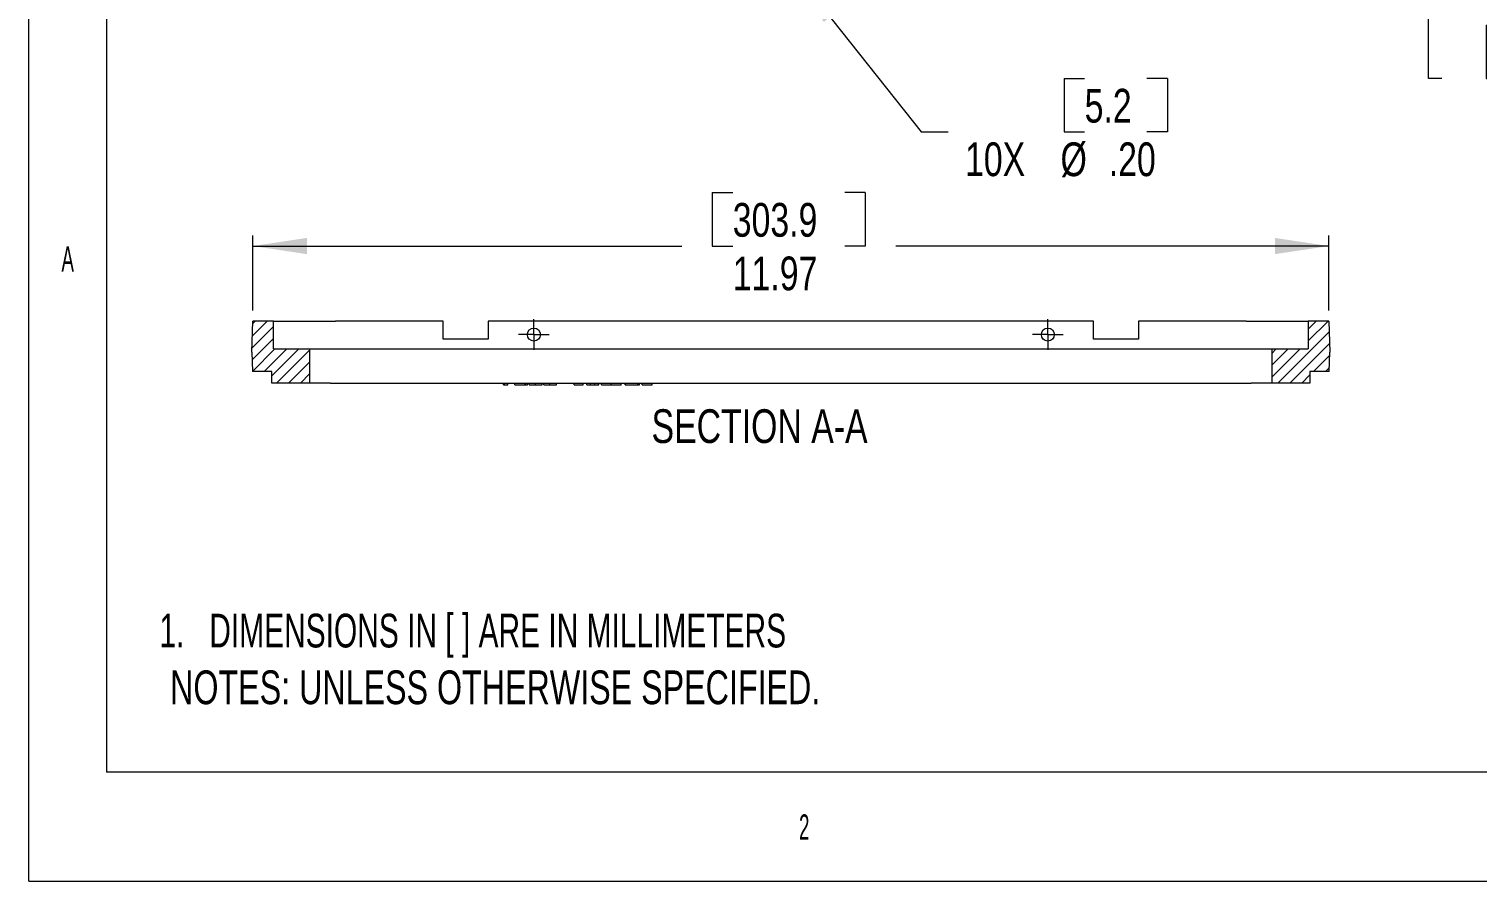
# Model space of a CAD drawing. Header units: inches. Extents: x 0 to 11, y 0 to 8.5.
# Drawn here: x 0 to 5.37, y 0 to 3.16 of the extents above; entities that cross this region are included whole.
import ezdxf

# ---------------------------------------------------------------- set-up
doc = ezdxf.new("R2010")
doc.units = ezdxf.units.IN
doc.header["$MEASUREMENT"] = 0
doc.layers.add('SLD-0', color=7, linetype='Continuous', lineweight=0)
doc.styles.add('SLDTEXTSTYLE0', font='TXT', dxfattribs={"width": 0.714844})
doc.styles.add('SLDTEXTSTYLE1', font='TXT', dxfattribs={"width": 0.663462})
doc.styles.add('SLDTEXTSTYLE2', font='TXT', dxfattribs={"width": 0.75})
doc.styles.add('SLDTEXTSTYLE6', font='TXT', dxfattribs={"width": 0.552632})
doc.dimstyles.new('SLDDIMSTYLE0', dxfattribs={"dimtxt": 0.166667, "dimasz": 0.2, "dimexe": 0, "dimexo": 0.0625, "dimgap": 0.041667, "dimtad": 0, "dimtih": 1, "dimtoh": 1, "dimlfac": 3, "dimzin": 12, "dimdsep": 46, "dimtxsty": 'SLDTEXTSTYLE2', "dimsah": 1, "dimcen": 0.09, "dimadec": 0, "dimazin": 0, "dimtfac": 1, "dimtofl": 0, "dimtmove": 0, "dimatfit": 3, "dimfxl": 1, "dimtolj": 1, "dimtzin": 12, "dimarcsym": 0})
doc.dimstyles.new('SLDDIMSTYLE2', dxfattribs={"dimtxt": 0.166667, "dimasz": 0.2, "dimexe": 0, "dimexo": 0.0625, "dimgap": 0.041667, "dimtad": 0, "dimtih": 1, "dimtoh": 1, "dimlfac": 3, "dimzin": 4, "dimdsep": 46, "dimtxsty": 'SLDTEXTSTYLE2', "dimsah": 1, "dimcen": 0.09, "dimadec": 0, "dimazin": 0, "dimtfac": 1, "dimtmove": 0, "dimatfit": 3, "dimfxl": 1, "dimtolj": 1, "dimtzin": 12, "dimarcsym": 0})

# ---------------------------------------------------------------- blocks, each defined once
blk = doc.blocks.new('*D7')
at = {"layer": 'SLD-0'}
for p, q in [((4.7138, 3.9268), (5.2275, 3.9268)), ((5.1881, 3.3868), (5.1881, 3.9268)), ((4.1904, 3.3868), (5.2275, 3.3868)), ((5.1881, 2.9743), (5.1881, 3.3868)), ((5.402, 3.1728), (5.402, 2.9743)), ((5.402, 3.1728), (5.4779, 3.1728)), ((5.8769, 3.1728), (5.801, 3.1728)), ((5.8769, 3.1728), (5.8769, 2.9743)), ((5.2381, 2.9743), (5.1881, 2.9743)), ((5.402, 2.9743), (5.4779, 2.9743)), ((5.8769, 2.9743), (5.801, 2.9743))]:
    blk.add_line(p, q, dxfattribs=at)
for points in [[(5.1881, 3.9268), (5.1581, 3.7268), (5.2181, 3.7268)], [(5.1881, 3.3868), (5.2181, 3.5868), (5.1581, 3.5868)]]:
    blk.add_solid(points, dxfattribs=at)
at = {"layer": 'SLD-0', "char_height": 0.125, "attachment_point": 1, "style": 'SLDTEXTSTYLE2'}
for s, insert in [('41.1', (5.4779, 3.1339)), ('1.62', (5.4779, 2.9354))]:
    blk.add_mtext(s, dxfattribs=dict(at, insert=insert))
blk = doc.blocks.new('*D11')
at = {"layer": 'SLD-0'}
for p, q in [((2.8455, 3.3601), (3.3076, 2.7768)), ((3.8376, 2.9753), (3.8376, 2.7768)), ((3.8376, 2.9753), (3.9135, 2.9753)), ((4.2202, 2.9753), (4.1442, 2.9753)), ((4.2202, 2.9753), (4.2202, 2.7768)), ((3.3076, 2.7768), (3.4076, 2.7768)), ((3.8376, 2.7768), (3.9135, 2.7768)), ((4.2202, 2.7768), (4.1442, 2.7768))]:
    blk.add_line(p, q, dxfattribs=at)
blk.add_solid([(2.8455, 3.3601), (2.9462, 3.1847), (2.9932, 3.222)], dxfattribs=at)
at = {"layer": 'SLD-0', "char_height": 0.125, "attachment_point": 1, "style": 'SLDTEXTSTYLE2'}
for s, insert in [('5.2', (3.9135, 2.9365)), ('10X ', (3.4701, 2.7379)), ('%%c', (3.8242, 2.7379)), ('.20', (4.0029, 2.7379))]:
    blk.add_mtext(s, dxfattribs=dict(at, insert=insert))
blk = doc.blocks.new('*D16')
at = {"layer": 'SLD-0'}
for p, q in [((2.533, 2.5523), (2.533, 2.3538)), ((2.533, 2.5523), (2.609, 2.5523)), ((3.1003, 2.5523), (3.0244, 2.5523)), ((3.1003, 2.5523), (3.1003, 2.3538)), ((0.8301, 2.115), (0.8301, 2.3931)), ((4.8187, 2.115), (4.8187, 2.3931)), ((0.8301, 2.3538), (2.4198, 2.3538)), ((2.533, 2.3538), (2.609, 2.3538)), ((3.1003, 2.3538), (3.0244, 2.3538)), ((4.8187, 2.3538), (3.2135, 2.3538))]:
    blk.add_line(p, q, dxfattribs=at)
for points in [[(0.8301, 2.3538), (1.0301, 2.3238), (1.0301, 2.3838)], [(4.8187, 2.3538), (4.6187, 2.3838), (4.6187, 2.3238)]]:
    blk.add_solid(points, dxfattribs=at)
at = {"layer": 'SLD-0', "char_height": 0.125, "attachment_point": 1, "style": 'SLDTEXTSTYLE2'}
for s, insert in [('303.9', (2.609, 2.5134)), ('11.97', (2.609, 2.3149))]:
    blk.add_mtext(s, dxfattribs=dict(at, insert=insert))
blk = doc.blocks.new('SW_CENTERMARKSYMBOL_1')
at = {"color": 7, "linetype": 'Continuous', "lineweight": 0}
for p, q in [((0, 0.0328), (0, 0.0568)), ((-0.0328, 0), (-0.0568, 0)), ((0, 0), (-0.0328, 0)), ((0, 0), (0, 0.0328)), ((0, 0), (0, -0.0328)), ((0, 0), (0.0328, 0)), ((0.0328, 0), (0.0568, 0)), ((0, -0.0328), (0, -0.0568))]:
    blk.add_line(p, q, dxfattribs=at)
blk = doc.blocks.new('SW_CENTERMARKSYMBOL_2')
at = {"color": 7, "linetype": 'Continuous', "lineweight": 0}
for p, q in [((0, 0.0328), (0, 0.0568)), ((-0.0328, 0), (-0.0568, 0)), ((0, 0), (-0.0328, 0)), ((0, 0), (0, 0.0328)), ((0, 0), (0, -0.0328)), ((0, 0), (0.0328, 0)), ((0.0328, 0), (0.0568, 0)), ((0, -0.0328), (0, -0.0568))]:
    blk.add_line(p, q, dxfattribs=at)

msp = doc.modelspace()

# ---------------------------------------------------------------- hatches: boundary and pattern name
at = {"linetype": 'Continuous', "lineweight": 0}
h = msp.add_hatch(dxfattribs=at)
h.set_pattern_fill('ANSI31', scale=0.25, style=0)
h.paths.add_polyline_path([(0.8286, 1.889), (0.9001, 1.889), (0.9001, 1.8457), (1.0411, 1.8457), (1.0411, 1.9723), (0.9068, 1.9723), (0.9068, 2.0757), (0.8301, 2.0757), (0.8261, 1.9607)], flags=0)
h = msp.add_hatch(dxfattribs=at)
h.set_pattern_fill('ANSI31', scale=0.25, style=0)
h.paths.add_polyline_path([(4.7487, 1.889), (4.8202, 1.889), (4.8227, 1.9607), (4.8187, 2.0757), (4.7421, 2.0757), (4.7421, 1.9723), (4.6077, 1.9723), (4.6077, 1.8457), (4.7487, 1.8457)], flags=0)

# ---------------------------------------------------------------- linework, layer by layer
at = {"color": 7, "linetype": 'Continuous', "lineweight": 15}
for p, q in [((0.8261, 1.9607), (0.8301, 2.0757)), ((0.9068, 2.0757), (0.8301, 2.0757)), ((0.9068, 1.9723), (0.9068, 2.0757)), ((0.9068, 2.0757), (1.1368, 2.0757)), ((1.5361, 2.0757), (1.1368, 2.0757)), ((1.5361, 2.009), (1.5361, 2.0757)), ((1.7027, 2.0757), (1.7027, 2.009)), ((3.9461, 2.0757), (1.7027, 2.0757)), ((3.9461, 2.009), (3.9461, 2.0757)), ((4.1127, 2.0757), (4.1127, 2.009)), ((4.5121, 2.0757), (4.1127, 2.0757)), ((4.5121, 2.0757), (4.7421, 2.0757)), ((4.7421, 2.0757), (4.7421, 1.9723)), ((4.8187, 2.0757), (4.7421, 2.0757)), ((4.8187, 2.0757), (4.8227, 1.9607)), ((1.7027, 2.009), (1.5361, 2.009)), ((4.1127, 2.009), (3.9461, 2.009)), ((0.8261, 1.9607), (0.8286, 1.889)), ((0.9068, 1.9723), (1.0411, 1.9723)), ((1.0411, 1.8457), (1.0411, 1.9723)), ((1.0411, 1.9723), (1.1177, 1.9723)), ((1.1177, 1.9723), (4.5311, 1.9723)), ((4.5311, 1.9723), (4.6077, 1.9723)), ((4.6077, 1.9723), (4.6077, 1.8457)), ((4.6077, 1.9723), (4.7421, 1.9723)), ((4.8202, 1.889), (4.8227, 1.9607)), ((0.9001, 1.889), (0.8286, 1.889)), ((0.9001, 1.8457), (0.9001, 1.889)), ((4.7487, 1.889), (4.7487, 1.8457)), ((4.8202, 1.889), (4.7487, 1.889)), ((1.0411, 1.8457), (0.9001, 1.8457)), ((1.1177, 1.8457), (1.0411, 1.8457)), ((1.1177, 1.8457), (4.5311, 1.8457)), ((1.7586, 1.839), (1.7586, 1.8457)), ((1.7586, 1.839), (1.7627, 1.839)), ((1.7627, 1.839), (1.7627, 1.8457)), ((1.7627, 1.839), (1.7755, 1.839)), ((1.7755, 1.839), (1.7755, 1.8457)), ((1.8013, 1.839), (1.8013, 1.8457)), ((1.8013, 1.839), (1.8392, 1.839)), ((1.8392, 1.839), (1.8392, 1.8457)), ((1.8392, 1.839), (1.8405, 1.839)), ((1.8405, 1.839), (1.8405, 1.8457)), ((1.8405, 1.839), (1.8485, 1.839)), ((1.8485, 1.839), (1.8485, 1.8457)), ((1.8547, 1.839), (1.8547, 1.8457)), ((1.878, 1.839), (1.878, 1.8457)), ((1.9019, 1.839), (1.9019, 1.8457)), ((1.9082, 1.839), (1.9082, 1.8457)), ((1.9314, 1.839), (1.9314, 1.8457)), ((1.9554, 1.839), (1.9554, 1.8457)), ((2.0212, 1.839), (2.0212, 1.8457)), ((2.0212, 1.839), (2.0551, 1.839)), ((2.0551, 1.839), (2.0551, 1.8457)), ((2.0675, 1.839), (2.0675, 1.8457)), ((2.0675, 1.839), (2.0814, 1.839)), ((2.0814, 1.839), (2.0814, 1.8457)), ((2.0972, 1.839), (2.0972, 1.8457)), ((2.1112, 1.839), (2.1112, 1.8457)), ((2.1112, 1.839), (2.112, 1.839)), ((2.112, 1.839), (2.112, 1.8457)), ((2.1227, 1.839), (2.1227, 1.8457)), ((2.1588, 1.839), (2.1588, 1.8457)), ((2.1957, 1.839), (2.1957, 1.8457)), ((2.21, 1.839), (2.21, 1.8457)), ((2.21, 1.839), (2.2113, 1.839)), ((2.2113, 1.839), (2.2113, 1.8457)), ((2.2113, 1.839), (2.2572, 1.839)), ((2.2572, 1.839), (2.2572, 1.8457)), ((2.2572, 1.839), (2.2634, 1.839)), ((2.2634, 1.839), (2.2634, 1.8457)), ((2.2732, 1.839), (2.2732, 1.8457)), ((2.2732, 1.839), (2.3097, 1.839)), ((2.3097, 1.839), (2.3097, 1.8457)), ((4.6077, 1.8457), (4.5311, 1.8457)), ((4.7487, 1.8457), (4.6077, 1.8457))]:
    msp.add_line(p, q, dxfattribs=at)
for centre in [(1.8718, 2.0257), (3.7771, 2.0257)]:
    msp.add_circle(centre, 0.024, dxfattribs=at)
for points, knots in [([(1.8547, 1.839), (1.8548, 1.839), (1.8548, 1.839), (1.8549, 1.839), (1.8551, 1.839), (1.8555, 1.839), (1.8559, 1.839), (1.8564, 1.839), (1.857, 1.839), (1.8576, 1.839), (1.8584, 1.839), (1.8593, 1.839), (1.8602, 1.839), (1.8612, 1.839), (1.8623, 1.839), (1.8634, 1.839), (1.8647, 1.839), (1.866, 1.839), (1.8673, 1.839), (1.8687, 1.839), (1.8702, 1.839), (1.8717, 1.839), (1.8732, 1.839), (1.8747, 1.839), (1.8763, 1.839), (1.8774, 1.839), (1.878, 1.839)], [0, 0, 0, 0, 0.068595, 0.133246, 0.194313, 0.251279, 0.304513, 0.354235, 0.400481, 0.443411, 0.484015, 0.523252, 0.561042, 0.5979, 0.633518, 0.668314, 0.702496, 0.736685, 0.770293, 0.803437, 0.835913, 0.86846, 0.900847, 0.933467, 0.966258, 1, 1, 1, 1]), ([(1.878, 1.839), (1.8785, 1.839), (1.8796, 1.839), (1.8812, 1.839), (1.8828, 1.839), (1.8844, 1.839), (1.8859, 1.839), (1.8873, 1.839), (1.8888, 1.839), (1.8902, 1.839), (1.8915, 1.839), (1.8927, 1.839), (1.8939, 1.839), (1.8951, 1.839), (1.8961, 1.839), (1.8971, 1.839), (1.898, 1.839), (1.8988, 1.839), (1.8995, 1.839), (1.9002, 1.839), (1.9007, 1.839), (1.9012, 1.839), (1.9015, 1.839), (1.9018, 1.839), (1.9019, 1.839), (1.9019, 1.839), (1.9019, 1.839)], [0, 0, 0, 0, 0.0337881, 0.0671939, 0.0998624, 0.1325666, 0.1651512, 0.1979132, 0.231319, 0.2650833, 0.2992553, 0.3343986, 0.3699428, 0.4062836, 0.4440638, 0.4829977, 0.5233544, 0.5655366, 0.6096129, 0.6563908, 0.7058855, 0.7583245, 0.8138318, 0.8727946, 0.9347222, 1, 1, 1, 1]), ([(1.9082, 1.839), (1.9082, 1.839), (1.9082, 1.839), (1.9083, 1.839), (1.9086, 1.839), (1.9089, 1.839), (1.9093, 1.839), (1.9098, 1.839), (1.9104, 1.839), (1.9111, 1.839), (1.9118, 1.839), (1.9127, 1.839), (1.9136, 1.839), (1.9146, 1.839), (1.9157, 1.839), (1.9168, 1.839), (1.9181, 1.839), (1.9194, 1.839), (1.9207, 1.839), (1.9221, 1.839), (1.9236, 1.839), (1.9251, 1.839), (1.9266, 1.839), (1.9282, 1.839), (1.9298, 1.839), (1.9308, 1.839), (1.9314, 1.839)], [0, 0, 0, 0, 0.068595, 0.133246, 0.194313, 0.251279, 0.304513, 0.354235, 0.400481, 0.443411, 0.484015, 0.523252, 0.561042, 0.5979, 0.633518, 0.668314, 0.702496, 0.736685, 0.770293, 0.803437, 0.835913, 0.86846, 0.900847, 0.933467, 0.966258, 1, 1, 1, 1]), ([(1.9314, 1.839), (1.9319, 1.839), (1.933, 1.839), (1.9347, 1.839), (1.9362, 1.839), (1.9378, 1.839), (1.9393, 1.839), (1.9408, 1.839), (1.9422, 1.839), (1.9436, 1.839), (1.9449, 1.839), (1.9462, 1.839), (1.9473, 1.839), (1.9485, 1.839), (1.9495, 1.839), (1.9505, 1.839), (1.9514, 1.839), (1.9522, 1.839), (1.953, 1.839), (1.9536, 1.839), (1.9541, 1.839), (1.9546, 1.839), (1.9549, 1.839), (1.9552, 1.839), (1.9553, 1.839), (1.9553, 1.839), (1.9554, 1.839)], [0, 0, 0, 0, 0.033788, 0.067194, 0.099862, 0.132567, 0.165151, 0.197913, 0.231319, 0.265083, 0.299255, 0.334399, 0.369943, 0.406284, 0.444064, 0.482998, 0.523354, 0.565537, 0.609613, 0.656391, 0.705885, 0.758325, 0.813832, 0.872795, 0.934722, 1, 1, 1, 1]), ([(2.0814, 1.839), (2.0824, 1.839), (2.0841, 1.839), (2.0867, 1.839), (2.089, 1.839), (2.0911, 1.839), (2.0929, 1.839), (2.0946, 1.839), (2.0959, 1.839), (2.0968, 1.839), (2.0972, 1.839)], [0, 0, 0, 0, 0.1762578, 0.3384344, 0.4848221, 0.6171576, 0.7346984, 0.8373852, 0.9263724, 1, 1, 1, 1]), ([(2.0972, 1.839), (2.0977, 1.839), (2.0987, 1.839), (2.1001, 1.839), (2.1015, 1.839), (2.1028, 1.839), (2.104, 1.839), (2.1052, 1.839), (2.1063, 1.839), (2.1073, 1.839), (2.1082, 1.839), (2.109, 1.839), (2.1097, 1.839), (2.1102, 1.839), (2.1106, 1.839), (2.1109, 1.839), (2.1111, 1.839), (2.1111, 1.839), (2.1112, 1.839)], [0, 0, 0, 0, 0.0642168, 0.1270638, 0.1887445, 0.2491321, 0.3094525, 0.3698267, 0.4306501, 0.4923519, 0.5540721, 0.6156898, 0.6767977, 0.738439, 0.8013169, 0.8651845, 0.9316413, 1, 1, 1, 1]), ([(2.1227, 1.839), (2.1227, 1.839), (2.1228, 1.839), (2.123, 1.839), (2.1234, 1.839), (2.1239, 1.839), (2.1246, 1.839), (2.1254, 1.839), (2.1264, 1.839), (2.1275, 1.839), (2.1288, 1.839), (2.1302, 1.839), (2.1316, 1.839), (2.1333, 1.839), (2.135, 1.839), (2.1368, 1.839), (2.1387, 1.839), (2.1407, 1.839), (2.1428, 1.839), (2.145, 1.839), (2.1472, 1.839), (2.1494, 1.839), (2.1517, 1.839), (2.154, 1.839), (2.1564, 1.839), (2.158, 1.839), (2.1588, 1.839)], [0, 0, 0, 0, 0.043209, 0.085873, 0.12812, 0.170152, 0.211918, 0.253753, 0.296006, 0.338443, 0.381015, 0.42282, 0.464089, 0.505126, 0.545975, 0.586985, 0.628339, 0.670084, 0.711992, 0.753039, 0.794049, 0.834886, 0.875498, 0.916547, 0.958004, 1, 1, 1, 1]), ([(2.1588, 1.839), (2.1601, 1.839), (2.1626, 1.839), (2.1663, 1.839), (2.1699, 1.839), (2.1733, 1.839), (2.1765, 1.839), (2.1796, 1.839), (2.1825, 1.839), (2.1852, 1.839), (2.1876, 1.839), (2.1898, 1.839), (2.1916, 1.839), (2.1931, 1.839), (2.1943, 1.839), (2.1951, 1.839), (2.1956, 1.839), (2.1957, 1.839), (2.1957, 1.839)], [0, 0, 0, 0, 0.06657, 0.130749, 0.193413, 0.254989, 0.316114, 0.377262, 0.439401, 0.502971, 0.566525, 0.628231, 0.689091, 0.749345, 0.81017, 0.87161, 0.934869, 1, 1, 1, 1])]:
    msp.add_open_spline(points, degree=3, knots=knots, dxfattribs=at)
at = {"layer": 'SLD-0', "color": 179, "linetype": 'Continuous'}
for p, q in [((0, 0), (0, 8.5)), ((0.287, 8.0635), (0.287, 0.404)), ((10.7, 0.404), (0.287, 0.404)), ((0, 0), (11, 0))]:
    msp.add_line(p, q, dxfattribs=at)

# ---------------------------------------------------------------- block references
at = {"color": 7, "linetype": 'Continuous', "lineweight": 0}
for name, p in [('SW_CENTERMARKSYMBOL_1', (1.8718, 2.0257)), ('SW_CENTERMARKSYMBOL_2', (3.7771, 2.0257))]:
    msp.add_blockref(name, p, dxfattribs=at)

# ---------------------------------------------------------------- texts
at = {"layer": 'SLD-0', "attachment_point": 1}
for s, insert, char_height, style in [('A', (0.1205, 2.353), 0.0938, 'SLDTEXTSTYLE6'), ('SECTION A-A', (2.3079, 1.7487), 0.125, 'SLDTEXTSTYLE2'), ('1.   DIMENSIONS IN [ ] ARE IN MILLIMETERS', (0.4836, 0.9909), 0.125, 'SLDTEXTSTYLE1'), ('NOTES: UNLESS OTHERWISE SPECIFIED.', (0.5233, 0.7806), 0.125, 'SLDTEXTSTYLE0'), ('2', (2.8547, 0.247), 0.0938, 'SLDTEXTSTYLE6')]:
    msp.add_mtext(s, dxfattribs=dict(at, insert=insert, char_height=char_height, style=style))

# ---------------------------------------------------------------- dimensions: what is measured, and where the dimension line sits
at = {"layer": 'SLD-0'}
dim = msp.add_linear_dim(base=(5.1881, 3.9268), p1=(4.1511, 3.3868), p2=(4.6744, 3.9268), angle=90, dimstyle='SLDDIMSTYLE0', override={"dimtxt": 0.166667, "dimasz": 0.2, "dimexe": 0.03937, "dimexo": 0.03937, "dimgap": 0.06, "dimtad": 0, "dimtih": 1, "dimtoh": 1, "dimlfac": 3, "dimzin": 12, "dimtzin": 12}, dxfattribs=at)
dim.commit()
dim.dimension.update_dxf_attribs({"geometry": '*D7', "text_midpoint": (5.1881, 2.9743), "dimtype": 160})
dim = msp.add_diameter_dim_2p(p1=(2.8033, 3.4134), p2=(2.8455, 3.3601), text='10X <>', dimstyle='SLDDIMSTYLE2', override={"dimtxt": 0.166667, "dimasz": 0.2, "dimexe": 0.03937, "dimexo": 0.03937, "dimgap": 0.06, "dimtad": 0, "dimtih": 1, "dimtoh": 1, "dimlfac": 3, "dimzin": 4, "dimtzin": 12}, dxfattribs=at)
dim.commit()
dim.dimension.update_dxf_attribs({"geometry": '*D11', "text_midpoint": (3.8578, 2.7768), "dimtype": 163})
dim = msp.add_linear_dim(base=(0.8301, 2.3538), p1=(4.8187, 2.0757), p2=(0.8301, 2.0757), dimstyle='SLDDIMSTYLE0', override={"dimtxt": 0.166667, "dimasz": 0.2, "dimexe": 0.03937, "dimexo": 0.03937, "dimgap": 0.06, "dimtad": 0, "dimtih": 1, "dimtoh": 1, "dimlfac": 3, "dimzin": 12, "dimtzin": 12}, dxfattribs=at)
dim.commit()
dim.dimension.update_dxf_attribs({"geometry": '*D16', "text_midpoint": (2.8167, 2.3538), "dimtype": 160})

doc.saveas('drawing.dxf')
